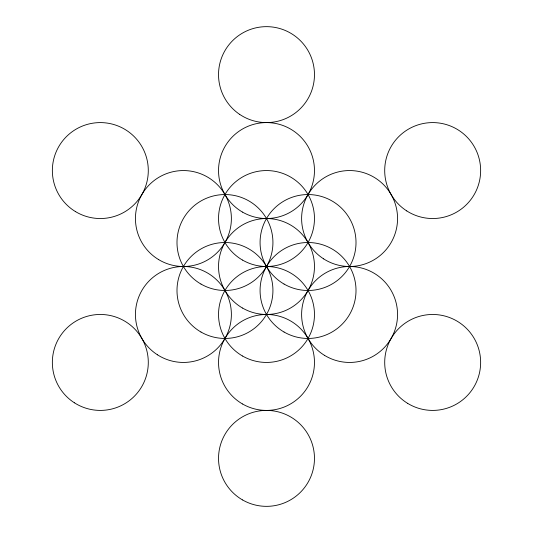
<?xml version="1.0" encoding="UTF-8"?>
<svg xmlns="http://www.w3.org/2000/svg" width="533" height="533" viewBox="0 0 533 533"><rect width="100%" height="100%" fill="white"/><g stroke="black" fill="none" stroke-linecap="round" stroke-linejoin="round"><path stroke-width="0.8" d="M242.515 308.041A47.97 47.97 0 0 0 314.47 266.5A47.97 47.97 0 0 0 242.515 224.959A47.97 47.97 0 0 0 242.515 308.041M242.515 212.101A47.97 47.97 0 0 0 314.47 170.56A47.97 47.97 0 0 0 242.515 129.019A47.97 47.97 0 0 0 242.515 212.101M242.515 403.981A47.97 47.97 0 0 0 314.47 362.44A47.97 47.97 0 0 0 242.515 320.899A47.97 47.97 0 0 0 242.515 403.981M242.515 260.071A47.97 47.97 0 0 0 314.47 218.53A47.97 47.97 0 0 0 242.515 176.989A47.97 47.97 0 0 0 242.515 260.071M242.515 356.011A47.97 47.97 0 0 0 314.47 314.47A47.97 47.97 0 0 0 242.515 272.929A47.97 47.97 0 0 0 242.515 356.011M284.056 284.056A47.97 47.97 0 0 0 356.011 242.515A47.97 47.97 0 0 0 284.056 200.974A47.97 47.97 0 0 0 284.056 284.056M324.617 355.431A47.97 47.97 0 0 0 397.545 315.609A47.97 47.97 0 0 0 326.596 272.37A47.97 47.97 0 0 0 324.617 355.431M284.056 332.026A47.97 47.97 0 0 0 356.011 290.485A47.97 47.97 0 0 0 284.056 248.944A47.97 47.97 0 0 0 284.056 332.026M323.651 258.885A47.97 47.97 0 0 0 397.505 220.815A47.97 47.97 0 0 0 327.608 175.89A47.97 47.97 0 0 0 323.651 258.885M200.974 332.026A47.97 47.97 0 0 0 272.929 290.485A47.97 47.97 0 0 0 200.974 248.944A47.97 47.97 0 0 0 200.974 332.026M158.448 259.491A47.97 47.97 0 0 0 231.369 219.669A47.97 47.97 0 0 0 160.426 176.43A47.97 47.97 0 0 0 158.448 259.491M200.974 284.056A47.97 47.97 0 0 0 272.929 242.515A47.97 47.97 0 0 0 200.974 200.974A47.97 47.97 0 0 0 200.974 284.056M157.482 354.825A47.97 47.97 0 0 0 231.329 316.755A47.97 47.97 0 0 0 161.432 271.83A47.97 47.97 0 0 0 157.482 354.825M239.61 114.348A47.97 47.97 0 0 0 314.35 78.045A47.97 47.97 0 0 0 245.54 31.474A47.97 47.97 0 0 0 239.61 114.348M406.739 210.915A47.97 47.97 0 0 0 480.586 172.845A47.97 47.97 0 0 0 410.69 127.92A47.97 47.97 0 0 0 406.739 210.915M407.705 403.401A47.97 47.97 0 0 0 480.626 363.579A47.97 47.97 0 0 0 409.684 320.34A47.97 47.97 0 0 0 407.705 403.401M242.515 499.921A47.97 47.97 0 0 0 314.47 458.38A47.97 47.97 0 0 0 242.515 416.839A47.97 47.97 0 0 0 242.515 499.921M74.393 402.795A47.97 47.97 0 0 0 148.241 364.725A47.97 47.97 0 0 0 78.344 319.8A47.97 47.97 0 0 0 74.393 402.795M75.36 211.521A47.97 47.97 0 0 0 148.281 171.699A47.97 47.97 0 0 0 77.338 128.46A47.97 47.97 0 0 0 75.36 211.521"/></g></svg>
